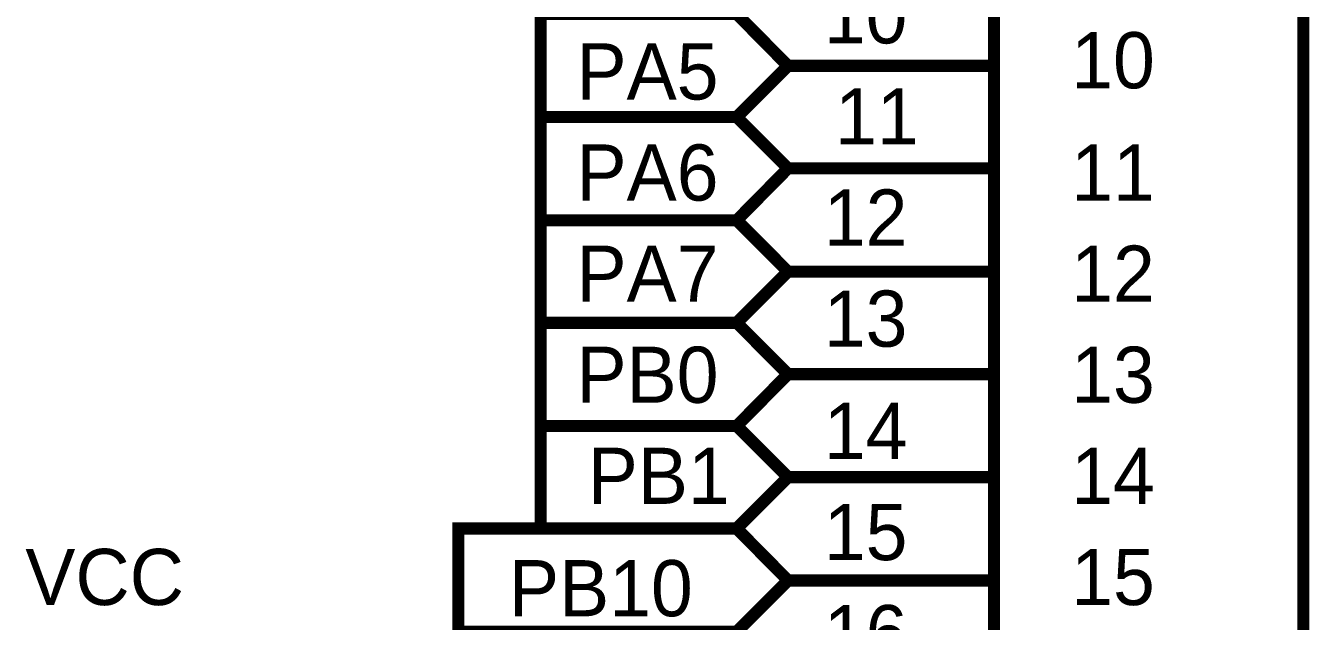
# Model space of a CAD drawing. Header units: millimetres. Extents: x 0 to 11.5, y 0 to 7.6.
# Drawn here: x 7.911 to 9.156, y 5.109 to 5.687 of the extents above; entities that cross this region are included whole.
import ezdxf

# ---------------------------------------------------------------- set-up
doc = ezdxf.new("R2010")
doc.units = ezdxf.units.MM
doc.header["$MEASUREMENT"] = 0
doc.layers.add('Sheet', color=255, linetype='Continuous')

msp = doc.modelspace()

# ---------------------------------------------------------------- linework, layer by layer
at = {"layer": 'Sheet', "const_width": 0.0118}
for points in [[(8.85, 4.5694), (8.85, 6.6282)], [(9.1501, 6.6282), (9.1501, 4.5694)], [(8.6502, 5.6482), (8.7505, 5.6482)], [(8.85, 5.6482), (8.7505, 5.6482)], [(8.6502, 5.5487), (8.7505, 5.5487)], [(8.85, 5.5487), (8.7505, 5.5487)], [(8.6502, 5.4485), (8.7505, 5.4485)], [(8.85, 5.4485), (8.7505, 5.4485)], [(8.6502, 5.349), (8.7505, 5.349)], [(8.85, 5.349), (8.7505, 5.349)], [(8.6502, 5.2489), (8.7505, 5.2489)], [(8.85, 5.2489), (8.7505, 5.2489)], [(8.6502, 5.1487), (8.7505, 5.1487)], [(8.85, 5.1487), (8.7505, 5.1487)]]:
    msp.add_lwpolyline(points, dxfattribs=at)
at = {"layer": 'Sheet'}
for points, const_width in [([(8.4102, 5.5985), (8.4102, 5.6986), (8.6005, 5.6986), (8.6502, 5.6482), (8.6005, 5.5985), (8.4102, 5.5985)], 0.0118), ([(8.4102, 5.5985), (8.4102, 5.6986), (8.6005, 5.6986), (8.6502, 5.6482), (8.6005, 5.5985), (8.4102, 5.5985)], 0.0039), ([(8.4102, 5.4983), (8.4102, 5.5985), (8.6005, 5.5985), (8.6502, 5.5487), (8.6005, 5.4983), (8.4102, 5.4983)], 0.0118), ([(8.4102, 5.4983), (8.4102, 5.5985), (8.6005, 5.5985), (8.6502, 5.5487), (8.6005, 5.4983), (8.4102, 5.4983)], 0.0039), ([(8.4102, 5.3988), (8.4102, 5.4983), (8.6005, 5.4983), (8.6502, 5.4485), (8.6005, 5.3988), (8.4102, 5.3988)], 0.0118), ([(8.4102, 5.3988), (8.4102, 5.4983), (8.6005, 5.4983), (8.6502, 5.4485), (8.6005, 5.3988), (8.4102, 5.3988)], 0.0039), ([(8.4102, 5.2986), (8.4102, 5.3988), (8.6005, 5.3988), (8.6502, 5.349), (8.6005, 5.2986), (8.4102, 5.2986)], 0.0118), ([(8.4102, 5.2986), (8.4102, 5.3988), (8.6005, 5.3988), (8.6502, 5.349), (8.6005, 5.2986), (8.4102, 5.2986)], 0.0039), ([(8.4102, 5.1991), (8.4102, 5.2986), (8.6005, 5.2986), (8.6502, 5.2489), (8.6005, 5.1991), (8.4102, 5.1991)], 0.0118), ([(8.4102, 5.1991), (8.4102, 5.2986), (8.6005, 5.2986), (8.6502, 5.2489), (8.6005, 5.1991), (8.4102, 5.1991)], 0.0039), ([(8.3304, 5.0989), (8.3304, 5.1991), (8.6005, 5.1991), (8.6502, 5.1487), (8.6005, 5.0989), (8.3304, 5.0989)], 0.0118), ([(8.3304, 5.0989), (8.3304, 5.1991), (8.6005, 5.1991), (8.6502, 5.1487), (8.6005, 5.0989), (8.3304, 5.0989)], 0.0039)]:
    msp.add_lwpolyline(points, close=True, dxfattribs=dict(at, const_width=const_width))

# ---------------------------------------------------------------- texts
for s, p in [('10', (8.685, 5.67)), ('10', (8.925, 5.6264)), ('PA5', (8.445, 5.6155)), ('11', (8.6959, 5.5719)), ('PA6', (8.445, 5.5174)), ('11', (8.925, 5.5174)), ('12', (8.685, 5.4737)), ('PA7', (8.445, 5.4192)), ('12', (8.925, 5.4192)), ('13', (8.685, 5.3756)), ('PB0', (8.445, 5.3211)), ('13', (8.925, 5.3211)), ('14', (8.685, 5.2666)), ('PB1', (8.4559, 5.223)), ('14', (8.925, 5.223)), ('15', (8.685, 5.1684)), ('VCC', (7.9103, 5.1248)), ('PB10', (8.3795, 5.1139)), ('15', (8.925, 5.1248)), ('16', (8.685, 5.0703))]:
    msp.add_text(s, height=0.05452, dxfattribs=at).set_placement(p)

doc.saveas('drawing.dxf')
